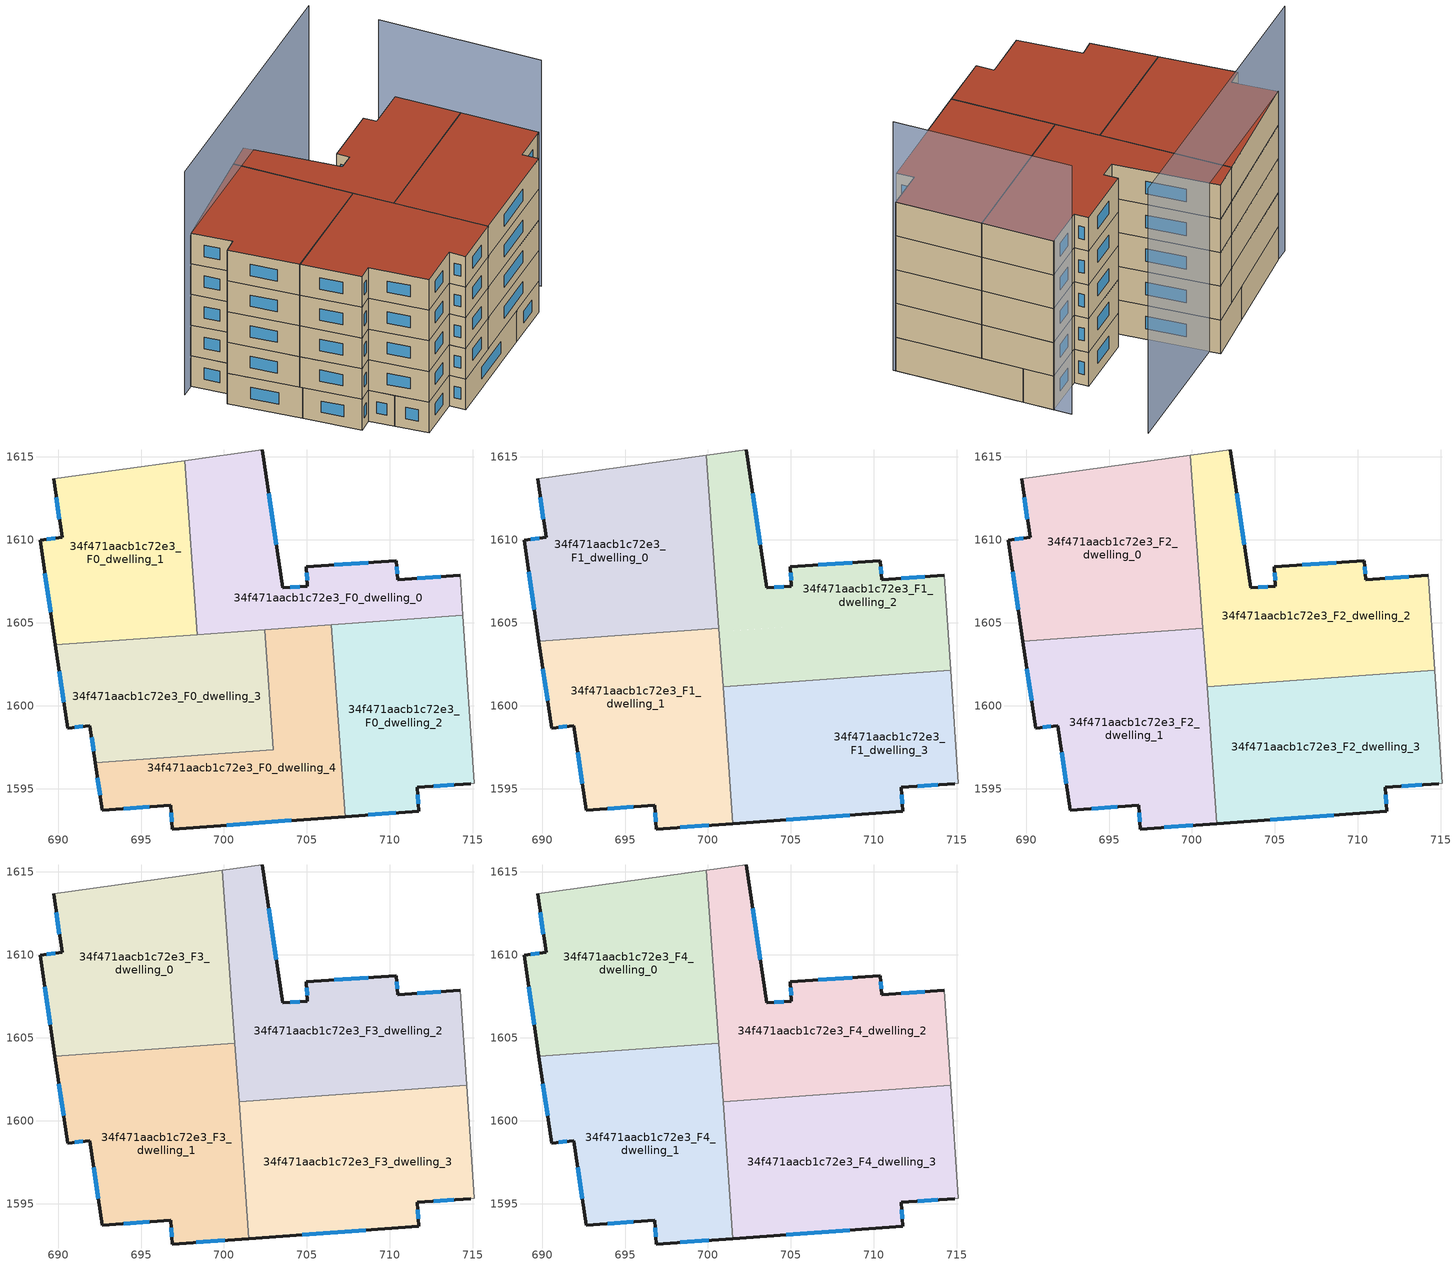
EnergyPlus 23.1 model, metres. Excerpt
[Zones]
34f471aacb1c72e3_F0_dwelling_0
 floor ground (EU_floor_Construction): 714.24,1607.87 714.4,1605.44 698.4,1604.28 697.64,1614.77 702.31,1615.42 703.53,1607.11 705.03,1607.21 704.95,1608.36 710.39,1608.75 710.47,1607.6 z0
 wall outside (EU_wall_Construction): 714.24,1607.87 710.47,1607.6 710.39,1608.75 704.95,1608.36 705.03,1607.21 703.53,1607.11 702.31,1615.42 z0:3
 wall adiabatic (EU_wall_Construction): 714.4,1605.44 714.24,1607.87 / 702.31,1615.42 697.64,1614.77 z0:3
 wall to 34f471aacb1c72e3_F0_dwelling_1 (EU_wall_Construction): 697.64,1614.77 698.4,1604.28 z0:3
 wall to 34f471aacb1c72e3_F0_dwelling_2 (EU_wall_Construction): 706.47,1604.87 714.4,1605.44 z0:3
 wall to 34f471aacb1c72e3_F0_dwelling_4 (EU_wall_Construction): 702.45,1604.58 706.47,1604.87 z0:3
 wall to 34f471aacb1c72e3_F0_dwelling_3 (EU_wall_Construction): 698.4,1604.28 702.45,1604.58 z0:3
 window (EU_Window_Construction): 704.56,1607.18 704,1607.14 / 704.97,1608 705,1607.57 / 708.69,1608.63 706.66,1608.48 / 710.45,1607.96 710.42,1608.39 / 713.06,1607.78 711.65,1607.68 / 703.15,1609.71 702.69,1612.81 z0.94:2.06
34f471aacb1c72e3_F0_dwelling_1
 floor ground (EU_floor_Construction): 697.64,1614.77 698.4,1604.28 689.84,1603.66 688.91,1609.98 690.25,1610.14 689.73,1613.67 z0
 wall outside (EU_wall_Construction): 689.73,1613.67 690.25,1610.14 688.91,1609.98 689.84,1603.66 z0:3
 wall adiabatic (EU_wall_Construction): 697.64,1614.77 689.73,1613.67 z0:3
 wall to 34f471aacb1c72e3_F0_dwelling_3 (EU_wall_Construction): 689.84,1603.66 698.4,1604.28 z0:3
 window (EU_Window_Construction): 689.2,1608 689.55,1605.64 / 689.83,1610.09 689.33,1610.03 / 689.89,1612.56 690.08,1611.25 z0.94:2.06
34f471aacb1c72e3_F0_dwelling_2
 floor ground (EU_floor_Construction): 714.4,1605.44 715.06,1595.33 714.85,1595.31 711.64,1595.08 711.74,1593.64 707.3,1593.32 706.47,1604.87 z0
 wall outside (EU_wall_Construction): 707.3,1593.32 711.74,1593.64 711.64,1595.08 714.85,1595.31 z0:3
 wall adiabatic (EU_wall_Construction): 714.85,1595.31 715.06,1595.33 714.4,1605.44 z0:3
 wall to 34f471aacb1c72e3_F0_dwelling_4 (EU_wall_Construction): 706.47,1604.87 707.3,1593.32 z0:3
 window (EU_Window_Construction): 712.65,1595.15 713.85,1595.24 / 711.71,1594.09 711.67,1594.63 / 708.7,1593.42 710.35,1593.54 z0.94:2.06
34f471aacb1c72e3_F0_dwelling_3
 floor ground (EU_floor_Construction): 702.45,1604.58 702.97,1597.35 692.24,1596.57 691.91,1598.81 690.58,1598.65 689.84,1603.66 z0
 wall outside (EU_wall_Construction): 689.84,1603.66 690.58,1598.65 691.91,1598.81 692.24,1596.57 z0:3
 wall to 34f471aacb1c72e3_F0_dwelling_4 (EU_wall_Construction): 692.24,1596.57 702.97,1597.35 702.45,1604.58 z0:3
 window (EU_Window_Construction): 691,1598.7 691.5,1598.76 / 690.07,1602.09 690.35,1600.22 / 692.02,1598.11 692.14,1597.27 z0.94:2.06
34f471aacb1c72e3_F0_dwelling_4
 floor ground (EU_floor_Construction): 706.47,1604.87 707.3,1593.32 696.89,1592.57 696.78,1594 692.67,1593.7 692.24,1596.57 702.97,1597.35 702.45,1604.58 z0
 wall outside (EU_wall_Construction): 692.24,1596.57 692.67,1593.7 696.78,1594 696.89,1592.57 707.3,1593.32 z0:3
 window (EU_Window_Construction): 700.15,1592.81 704.04,1593.09 / 696.82,1593.55 696.85,1593.02 / 693.96,1593.79 695.49,1593.91 / 692.38,1595.67 692.53,1594.6 z0.94:2.06
34f471aacb1c72e3_F1_dwelling_0
 floor to 34f471aacb1c72e3_F0_dwelling_1 (EU_floor_Construction): 697.64,1614.77 698.39,1604.5 689.81,1603.88 688.91,1609.98 690.25,1610.14 689.73,1613.67 z3
 floor to 34f471aacb1c72e3_F0_dwelling_0 (EU_floor_Construction): 699.9,1615.08 700.65,1604.66 698.39,1604.5 697.64,1614.77 z3
 wall outside (EU_wall_Construction): 689.73,1613.67 690.25,1610.14 688.91,1609.98 689.81,1603.88 z3:6
 wall adiabatic (EU_wall_Construction): 699.9,1615.08 689.73,1613.67 z3:6
 wall to 34f471aacb1c72e3_F1_dwelling_1 (EU_wall_Construction): 689.81,1603.88 700.65,1604.66 z3:6
 wall to 34f471aacb1c72e3_F1_dwelling_2 (EU_wall_Construction): 700.65,1604.66 699.9,1615.08 z3:6
 window (EU_Window_Construction): 689.2,1608.06 689.53,1605.79 / 689.83,1610.09 689.33,1610.03 / 689.89,1612.56 690.08,1611.25 z3.94:5.06
34f471aacb1c72e3_F1_dwelling_1
 floor to 34f471aacb1c72e3_F0_dwelling_3 (EU_floor_Construction): 700.67,1604.45 701.19,1597.22 692.24,1596.57 691.91,1598.81 690.58,1598.65 689.84,1603.66 z3
 floor to 34f471aacb1c72e3_F0_dwelling_1 (EU_floor_Construction): 698.39,1604.5 698.4,1604.28 689.84,1603.66 689.81,1603.88 z3
 floor to 34f471aacb1c72e3_F0_dwelling_4 (EU_floor_Construction): 701.19,1597.22 701.5,1592.9 696.89,1592.57 696.78,1594 692.67,1593.7 692.24,1596.57 z3
 floor to 34f471aacb1c72e3_F0_dwelling_0 (EU_floor_Construction): 700.65,1604.66 700.67,1604.45 698.4,1604.28 698.39,1604.5 z3
 wall outside (EU_wall_Construction): 689.81,1603.88 690.58,1598.65 691.91,1598.81 692.67,1593.7 696.78,1594 696.89,1592.57 701.5,1592.9 z3:6
 wall to 34f471aacb1c72e3_F1_dwelling_3 (EU_wall_Construction): 701.5,1592.9 700.91,1601.14 z3:6
 wall to 34f471aacb1c72e3_F1_dwelling_2 (EU_wall_Construction): 700.91,1601.14 700.65,1604.66 z3:6
 window (EU_Window_Construction): 698.33,1592.67 700.05,1592.8 / 696.82,1593.55 696.85,1593.02 / 693.96,1593.79 695.49,1593.91 / 692.15,1597.21 692.43,1595.3 / 691,1598.7 691.5,1598.76 / 690.05,1602.24 690.34,1600.29 z3.94:5.06
34f471aacb1c72e3_F1_dwelling_2
 floor to 34f471aacb1c72e3_F0_dwelling_0 (EU_floor_Construction): 714.24,1607.87 714.4,1605.44 700.67,1604.45 699.9,1615.08 702.31,1615.42 703.53,1607.11 705.03,1607.21 704.95,1608.36 710.39,1608.75 710.47,1607.6 z3
 floor to 34f471aacb1c72e3_F0_dwelling_2 (EU_floor_Construction): 714.4,1605.44 714.61,1602.13 706.71,1601.56 706.47,1604.87 z3
 floor to 34f471aacb1c72e3_F0_dwelling_4 (EU_floor_Construction): 706.47,1604.87 706.71,1601.56 702.69,1601.27 702.45,1604.58 z3
 floor to 34f471aacb1c72e3_F0_dwelling_3 (EU_floor_Construction): 702.45,1604.58 702.69,1601.27 700.91,1601.14 700.67,1604.45 z3
 wall outside (EU_wall_Construction): 714.24,1607.87 710.47,1607.6 710.39,1608.75 704.95,1608.36 705.03,1607.21 703.53,1607.11 702.31,1615.42 z3:6
 wall adiabatic (EU_wall_Construction): 714.61,1602.13 714.24,1607.87 / 702.31,1615.42 699.9,1615.08 z3:6
 wall to 34f471aacb1c72e3_F1_dwelling_3 (EU_wall_Construction): 700.91,1601.14 714.61,1602.13 z3:6
 window (EU_Window_Construction): 708.69,1608.63 706.66,1608.48 / 710.45,1607.96 710.42,1608.39 / 713.06,1607.78 711.65,1607.68 / 703.15,1609.71 702.69,1612.81 / 704.56,1607.18 704,1607.14 / 704.97,1608 705,1607.57 z3.94:5.06
34f471aacb1c72e3_F1_dwelling_3
 floor to 34f471aacb1c72e3_F0_dwelling_2 (EU_floor_Construction): 714.61,1602.13 715.06,1595.33 714.85,1595.31 711.64,1595.08 711.74,1593.64 707.3,1593.32 706.71,1601.56 z3
 floor to 34f471aacb1c72e3_F0_dwelling_4 (EU_floor_Construction): 706.71,1601.56 707.3,1593.32 701.5,1592.9 701.19,1597.22 702.97,1597.35 702.69,1601.27 z3
 floor to 34f471aacb1c72e3_F0_dwelling_3 (EU_floor_Construction): 702.69,1601.27 702.97,1597.35 701.19,1597.22 700.91,1601.14 z3
 wall outside (EU_wall_Construction): 701.5,1592.9 711.74,1593.64 711.64,1595.08 714.85,1595.31 z3:6
 wall adiabatic (EU_wall_Construction): 714.85,1595.31 715.06,1595.33 714.61,1602.13 z3:6
 window (EU_Window_Construction): 711.71,1594.09 711.67,1594.63 / 704.71,1593.14 708.53,1593.41 / 712.65,1595.15 713.85,1595.24 z3.94:5.06
34f471aacb1c72e3_F2_dwelling_0
 floor to 34f471aacb1c72e3_F1_dwelling_0 (EU_floor_Construction): 699.9,1615.08 700.65,1604.66 689.81,1603.88 688.91,1609.98 690.25,1610.14 689.73,1613.67 z6
 wall outside (EU_wall_Construction): 689.73,1613.67 690.25,1610.14 688.91,1609.98 689.81,1603.88 z6:9
 wall adiabatic (EU_wall_Construction): 699.9,1615.08 689.73,1613.67 z6:9
 wall to 34f471aacb1c72e3_F2_dwelling_1 (EU_wall_Construction): 689.81,1603.88 700.65,1604.66 z6:9
 wall to 34f471aacb1c72e3_F2_dwelling_2 (EU_wall_Construction): 700.65,1604.66 699.9,1615.08 z6:9
 window (EU_Window_Construction): 689.2,1608.06 689.53,1605.79 / 689.83,1610.09 689.33,1610.03 / 689.89,1612.56 690.08,1611.25 z6.94:8.06
34f471aacb1c72e3_F2_dwelling_1
 floor to 34f471aacb1c72e3_F1_dwelling_1 (EU_floor_Construction): 700.65,1604.66 701.5,1592.9 696.89,1592.57 696.78,1594 692.67,1593.7 691.91,1598.81 690.58,1598.65 689.81,1603.88 z6
 wall outside (EU_wall_Construction): 689.81,1603.88 690.58,1598.65 691.91,1598.81 692.67,1593.7 696.78,1594 696.89,1592.57 701.5,1592.9 z6:9
 wall to 34f471aacb1c72e3_F2_dwelling_3 (EU_wall_Construction): 701.5,1592.9 700.91,1601.14 z6:9
 wall to 34f471aacb1c72e3_F2_dwelling_2 (EU_wall_Construction): 700.91,1601.14 700.65,1604.66 z6:9
 window (EU_Window_Construction): 698.33,1592.67 700.05,1592.8 / 696.82,1593.55 696.85,1593.02 / 693.96,1593.79 695.49,1593.91 / 692.15,1597.21 692.43,1595.3 / 691,1598.7 691.5,1598.76 / 690.05,1602.24 690.34,1600.29 z6.94:8.06
34f471aacb1c72e3_F2_dwelling_2
 floor to 34f471aacb1c72e3_F1_dwelling_2 (EU_floor_Construction): 714.24,1607.87 714.61,1602.13 700.91,1601.14 699.9,1615.08 702.31,1615.42 703.53,1607.11 705.03,1607.21 704.95,1608.36 710.39,1608.75 710.47,1607.6 z6
 wall outside (EU_wall_Construction): 714.24,1607.87 710.47,1607.6 710.39,1608.75 704.95,1608.36 705.03,1607.21 703.53,1607.11 702.31,1615.42 z6:9
 wall adiabatic (EU_wall_Construction): 714.61,1602.13 714.24,1607.87 / 702.31,1615.42 699.9,1615.08 z6:9
 wall to 34f471aacb1c72e3_F2_dwelling_3 (EU_wall_Construction): 700.91,1601.14 714.61,1602.13 z6:9
 window (EU_Window_Construction): 708.69,1608.63 706.66,1608.48 / 710.45,1607.96 710.42,1608.39 / 713.06,1607.78 711.65,1607.68 / 703.15,1609.71 702.69,1612.81 / 704.56,1607.18 704,1607.14 / 704.97,1608 705,1607.57 z6.94:8.06
34f471aacb1c72e3_F2_dwelling_3
 floor to 34f471aacb1c72e3_F1_dwelling_3 (EU_floor_Construction): 714.61,1602.13 715.06,1595.33 714.85,1595.31 711.64,1595.08 711.74,1593.64 701.5,1592.9 700.91,1601.14 z6
 wall outside (EU_wall_Construction): 701.5,1592.9 711.74,1593.64 711.64,1595.08 714.85,1595.31 z6:9
 wall adiabatic (EU_wall_Construction): 714.85,1595.31 715.06,1595.33 714.61,1602.13 z6:9
 window (EU_Window_Construction): 711.71,1594.09 711.67,1594.63 / 704.71,1593.14 708.53,1593.41 / 712.65,1595.15 713.85,1595.24 z6.94:8.06
34f471aacb1c72e3_F3_dwelling_0
 floor to 34f471aacb1c72e3_F2_dwelling_0 (EU_floor_Construction): 699.9,1615.08 700.65,1604.66 689.81,1603.88 688.91,1609.98 690.25,1610.14 689.73,1613.67 z9
 wall outside (EU_wall_Construction): 689.73,1613.67 690.25,1610.14 688.91,1609.98 689.81,1603.88 z9:12
 wall adiabatic (EU_wall_Construction): 699.9,1615.08 689.73,1613.67 z9:12
 wall to 34f471aacb1c72e3_F3_dwelling_1 (EU_wall_Construction): 689.81,1603.88 700.65,1604.66 z9:12
 wall to 34f471aacb1c72e3_F3_dwelling_2 (EU_wall_Construction): 700.65,1604.66 699.9,1615.08 z9:12
 window (EU_Window_Construction): 689.2,1608.06 689.53,1605.79 / 689.83,1610.09 689.33,1610.03 / 689.89,1612.56 690.08,1611.25 z9.94:11.06
34f471aacb1c72e3_F3_dwelling_1
 floor to 34f471aacb1c72e3_F2_dwelling_1 (EU_floor_Construction): 700.65,1604.66 701.5,1592.9 696.89,1592.57 696.78,1594 692.67,1593.7 691.91,1598.81 690.58,1598.65 689.81,1603.88 z9
 wall outside (EU_wall_Construction): 689.81,1603.88 690.58,1598.65 691.91,1598.81 692.67,1593.7 696.78,1594 696.89,1592.57 701.5,1592.9 z9:12
 wall to 34f471aacb1c72e3_F3_dwelling_3 (EU_wall_Construction): 701.5,1592.9 700.91,1601.14 z9:12
 wall to 34f471aacb1c72e3_F3_dwelling_2 (EU_wall_Construction): 700.91,1601.14 700.65,1604.66 z9:12
 window (EU_Window_Construction): 698.33,1592.67 700.05,1592.8 / 696.82,1593.55 696.85,1593.02 / 693.96,1593.79 695.49,1593.91 / 692.15,1597.21 692.43,1595.3 / 691,1598.7 691.5,1598.76 / 690.05,1602.24 690.34,1600.29 z9.94:11.06
34f471aacb1c72e3_F3_dwelling_2
 floor to 34f471aacb1c72e3_F2_dwelling_2 (EU_floor_Construction): 714.24,1607.87 714.61,1602.13 700.91,1601.14 699.9,1615.08 702.31,1615.42 703.53,1607.11 705.03,1607.21 704.95,1608.36 710.39,1608.75 710.47,1607.6 z9
 wall outside (EU_wall_Construction): 714.24,1607.87 710.47,1607.6 710.39,1608.75 704.95,1608.36 705.03,1607.21 703.53,1607.11 702.31,1615.42 z9:12
 wall adiabatic (EU_wall_Construction): 714.61,1602.13 714.24,1607.87 / 702.31,1615.42 699.9,1615.08 z9:12
 wall to 34f471aacb1c72e3_F3_dwelling_3 (EU_wall_Construction): 700.91,1601.14 714.61,1602.13 z9:12
 window (EU_Window_Construction): 708.69,1608.63 706.66,1608.48 / 710.45,1607.96 710.42,1608.39 / 713.06,1607.78 711.65,1607.68 / 703.15,1609.71 702.69,1612.81 / 704.56,1607.18 704,1607.14 / 704.97,1608 705,1607.57 z9.94:11.06
34f471aacb1c72e3_F3_dwelling_3
 floor to 34f471aacb1c72e3_F2_dwelling_3 (EU_floor_Construction): 714.61,1602.13 715.06,1595.33 714.85,1595.31 711.64,1595.08 711.74,1593.64 701.5,1592.9 700.91,1601.14 z9
 wall outside (EU_wall_Construction): 701.5,1592.9 711.74,1593.64 711.64,1595.08 714.85,1595.31 z9:12
 wall adiabatic (EU_wall_Construction): 714.85,1595.31 715.06,1595.33 714.61,1602.13 z9:12
 window (EU_Window_Construction): 711.71,1594.09 711.67,1594.63 / 704.71,1593.14 708.53,1593.41 / 712.65,1595.15 713.85,1595.24 z9.94:11.06
34f471aacb1c72e3_F4_dwelling_0
 floor to 34f471aacb1c72e3_F3_dwelling_0 (EU_floor_Construction): 699.9,1615.08 700.65,1604.66 689.81,1603.88 688.91,1609.98 690.25,1610.14 689.73,1613.67 z12
 wall outside (EU_wall_Construction): 689.73,1613.67 690.25,1610.14 688.91,1609.98 689.81,1603.88 z12:15
 wall adiabatic (EU_wall_Construction): 699.9,1615.08 689.73,1613.67 z12:15
 wall to 34f471aacb1c72e3_F4_dwelling_1 (EU_wall_Construction): 689.81,1603.88 700.65,1604.66 z12:15
 wall to 34f471aacb1c72e3_F4_dwelling_2 (EU_wall_Construction): 700.65,1604.66 699.9,1615.08 z12:15
 window (EU_Window_Construction): 689.2,1608.06 689.53,1605.79 / 689.83,1610.09 689.33,1610.03 / 689.89,1612.56 690.08,1611.25 z12.94:14.06
 roof outside (EU_roof_Construction): 700.65,1604.66 699.9,1615.08 689.73,1613.67 690.25,1610.14 688.91,1609.98 689.81,1603.88 z15
34f471aacb1c72e3_F4_dwelling_1
 floor to 34f471aacb1c72e3_F3_dwelling_1 (EU_floor_Construction): 700.65,1604.66 701.5,1592.9 696.89,1592.57 696.78,1594 692.67,1593.7 691.91,1598.81 690.58,1598.65 689.81,1603.88 z12
 wall outside (EU_wall_Construction): 689.81,1603.88 690.58,1598.65 691.91,1598.81 692.67,1593.7 696.78,1594 696.89,1592.57 701.5,1592.9 z12:15
 wall to 34f471aacb1c72e3_F4_dwelling_3 (EU_wall_Construction): 701.5,1592.9 700.91,1601.14 z12:15
 wall to 34f471aacb1c72e3_F4_dwelling_2 (EU_wall_Construction): 700.91,1601.14 700.65,1604.66 z12:15
 window (EU_Window_Construction): 698.33,1592.67 700.05,1592.8 / 696.82,1593.55 696.85,1593.02 / 693.96,1593.79 695.49,1593.91 / 692.15,1597.21 692.43,1595.3 / 691,1598.7 691.5,1598.76 / 690.05,1602.24 690.34,1600.29 z12.94:14.06
 roof outside (EU_roof_Construction): 701.5,1592.9 700.65,1604.66 689.81,1603.88 690.58,1598.65 691.91,1598.81 692.67,1593.7 696.78,1594 696.89,1592.57 z15
34f471aacb1c72e3_F4_dwelling_2
 floor to 34f471aacb1c72e3_F3_dwelling_2 (EU_floor_Construction): 714.24,1607.87 714.61,1602.13 700.91,1601.14 699.9,1615.08 702.31,1615.42 703.53,1607.11 705.03,1607.21 704.95,1608.36 710.39,1608.75 710.47,1607.6 z12
 wall outside (EU_wall_Construction): 714.24,1607.87 710.47,1607.6 710.39,1608.75 704.95,1608.36 705.03,1607.21 703.53,1607.11 702.31,1615.42 z12:15
 wall adiabatic (EU_wall_Construction): 714.61,1602.13 714.24,1607.87 / 702.31,1615.42 699.9,1615.08 z12:15
 wall to 34f471aacb1c72e3_F4_dwelling_3 (EU_wall_Construction): 700.91,1601.14 714.61,1602.13 z12:15
 window (EU_Window_Construction): 708.69,1608.63 706.66,1608.48 / 710.45,1607.96 710.42,1608.39 / 713.06,1607.78 711.65,1607.68 / 703.15,1609.71 702.69,1612.81 / 704.56,1607.18 704,1607.14 / 704.97,1608 705,1607.57 z12.94:14.06
 roof outside (EU_roof_Construction): 714.61,1602.13 714.24,1607.87 710.47,1607.6 710.39,1608.75 704.95,1608.36 705.03,1607.21 703.53,1607.11 702.31,1615.42 699.9,1615.08 700.91,1601.14 z15
34f471aacb1c72e3_F4_dwelling_3
 floor to 34f471aacb1c72e3_F3_dwelling_3 (EU_floor_Construction): 714.61,1602.13 715.06,1595.33 714.85,1595.31 711.64,1595.08 711.74,1593.64 701.5,1592.9 700.91,1601.14 z12
 wall outside (EU_wall_Construction): 701.5,1592.9 711.74,1593.64 711.64,1595.08 714.85,1595.31 z12:15
 wall adiabatic (EU_wall_Construction): 714.85,1595.31 715.06,1595.33 714.61,1602.13 z12:15
 window (EU_Window_Construction): 711.71,1594.09 711.67,1594.63 / 704.71,1593.14 708.53,1593.41 / 712.65,1595.15 713.85,1595.24 z12.94:14.06
 roof outside (EU_roof_Construction): 714.85,1595.31 715.06,1595.33 714.61,1602.13 700.91,1601.14 701.5,1592.9 711.74,1593.64 711.64,1595.08 z15
shading: 715.08,1595.12 714.13,1609.3 z0:22.1; 713.69,1615.35 688.49,1613.58 z0:21.8
[Building]
EU S2 Campaign: North Axis=0; Terrain=City; Solar Distribution=FullExterior
[Site:Location]
Vienna: Latitude=48; Longitude=16.5; Time Zone=1; Elevation=183
[SizingPeriod:WeatherFileDays]
AnnualSizingPeriod: Begin Month=1; Begin Day of Month=1; End Month=12; End Day of Month=31; Day of Week for Start Day=Monday; Use Weather File Daylight Saving Period=No; Use Weather File Rain and Snow Indicators=No
[MATERIAL]
EU_InternalMass_Material: Roughness=MediumRough; Thickness=0.1; Conductivity=1; Density=1800; Specific Heat=900; Thermal Absorptance=0.9; Solar Absorptance=0.7; Visible Absorptance=0.7
[MATERIAL:NOMASS] Roughness=MediumRough; Thermal Absorptance=0.9; Solar Absorptance=0.7; Visible Absorptance=0.7
Name | Thermal Resistance
EU_wall_NoMass | 0.914258
EU_roof_NoMass | 0.954009
EU_floor_NoMass | 1.09711
[WINDOWMATERIAL:SIMPLEGLAZINGSYSTEM]
EU_Window_SimpleGlazing: UFactor=2.09642; Solar Heat Gain Coefficient=0.65; Visible Transmittance=0.65
[CONSTRUCTION]
EU_wall_Construction: EU_wall_NoMass
EU_roof_Construction: EU_roof_NoMass
EU_floor_Construction: EU_floor_NoMass
EU_Window_Construction: EU_Window_SimpleGlazing
EU_InternalMass_Construction: EU_InternalMass_Material
[ZONE] Type=1; Multiplier=1; Ceiling Height=autocalculate; Floor Area=autocalculate; Part of Total Floor Area=Yes
Name | Volume
34f471aacb1c72e3_F0_dwelling_0 | 259.978
34f471aacb1c72e3_F1_dwelling_0; 34f471aacb1c72e3_F2_dwelling_0; 34f471aacb1c72e3_F3_dwelling_0; 34f471aacb1c72e3_F4_dwelling_0 | 324.979
34f471aacb1c72e3_F0_dwelling_1 | 260.001
34f471aacb1c72e3_F1_dwelling_1; 34f471aacb1c72e3_F2_dwelling_1; 34f471aacb1c72e3_F3_dwelling_1; 34f471aacb1c72e3_F4_dwelling_1 | 324.97
34f471aacb1c72e3_F0_dwelling_2 | 259.985
34f471aacb1c72e3_F1_dwelling_2; 34f471aacb1c72e3_F2_dwelling_2; 34f471aacb1c72e3_F3_dwelling_2; 34f471aacb1c72e3_F4_dwelling_2 | 324.976
34f471aacb1c72e3_F0_dwelling_3 | 259.969
34f471aacb1c72e3_F1_dwelling_3; 34f471aacb1c72e3_F2_dwelling_3; 34f471aacb1c72e3_F3_dwelling_3; 34f471aacb1c72e3_F4_dwelling_3 | 324.966
34f471aacb1c72e3_F0_dwelling_4 | 259.954
[INTERNALMASS] Construction=EU_InternalMass_Construction
Name | Zone or ZoneList | Surface Area
34f471aacb1c72e3_F0_dwelling_0_EU_InternalMass | 34f471aacb1c72e3_F0_dwelling_0 | 86.6574
34f471aacb1c72e3_F0_dwelling_1_EU_InternalMass | 34f471aacb1c72e3_F0_dwelling_1 | 86.667
34f471aacb1c72e3_F0_dwelling_2_EU_InternalMass | 34f471aacb1c72e3_F0_dwelling_2 | 86.6626
34f471aacb1c72e3_F0_dwelling_3_EU_InternalMass | 34f471aacb1c72e3_F0_dwelling_3 | 86.655
34f471aacb1c72e3_F0_dwelling_4_EU_InternalMass | 34f471aacb1c72e3_F0_dwelling_4 | 86.6516
34f471aacb1c72e3_F1_dwelling_0_EU_InternalMass | 34f471aacb1c72e3_F1_dwelling_0 | 108.326
34f471aacb1c72e3_F1_dwelling_1_EU_InternalMass | 34f471aacb1c72e3_F1_dwelling_1 | 108.323
34f471aacb1c72e3_F1_dwelling_2_EU_InternalMass | 34f471aacb1c72e3_F1_dwelling_2 | 108.325
34f471aacb1c72e3_F1_dwelling_3_EU_InternalMass | 34f471aacb1c72e3_F1_dwelling_3 | 108.322
34f471aacb1c72e3_F2_dwelling_0_EU_InternalMass | 34f471aacb1c72e3_F2_dwelling_0 | 108.326
34f471aacb1c72e3_F2_dwelling_1_EU_InternalMass | 34f471aacb1c72e3_F2_dwelling_1 | 108.323
34f471aacb1c72e3_F2_dwelling_2_EU_InternalMass | 34f471aacb1c72e3_F2_dwelling_2 | 108.325
34f471aacb1c72e3_F2_dwelling_3_EU_InternalMass | 34f471aacb1c72e3_F2_dwelling_3 | 108.322
34f471aacb1c72e3_F3_dwelling_0_EU_InternalMass | 34f471aacb1c72e3_F3_dwelling_0 | 108.326
34f471aacb1c72e3_F3_dwelling_1_EU_InternalMass | 34f471aacb1c72e3_F3_dwelling_1 | 108.323
34f471aacb1c72e3_F3_dwelling_2_EU_InternalMass | 34f471aacb1c72e3_F3_dwelling_2 | 108.325
34f471aacb1c72e3_F3_dwelling_3_EU_InternalMass | 34f471aacb1c72e3_F3_dwelling_3 | 108.322
34f471aacb1c72e3_F4_dwelling_0_EU_InternalMass | 34f471aacb1c72e3_F4_dwelling_0 | 108.326
34f471aacb1c72e3_F4_dwelling_1_EU_InternalMass | 34f471aacb1c72e3_F4_dwelling_1 | 108.323
34f471aacb1c72e3_F4_dwelling_2_EU_InternalMass | 34f471aacb1c72e3_F4_dwelling_2 | 108.325
34f471aacb1c72e3_F4_dwelling_3_EU_InternalMass | 34f471aacb1c72e3_F4_dwelling_3 | 108.322
[OTHEREQUIPMENT] Fuel Type=Electricity; Design Level Calculation Method=Watts/Area; Power per Zone Floor Area=1; Fraction Latent=0; Fraction Radiant=0; Fraction Lost=0; Carbon Dioxide Generation Rate=0; EndUse Subcategory=EU_Step8_InternalGains
Name | Zone or ZoneList or Space or SpaceList | Schedule
EU_Step8_InternalGain_34f471aacb1c72e3_F0_dwelling_0_f000 | 34f471aacb1c72e3_F0_dwelling_0 | EU_Step8_GainSchedule_34f471aacb1c72e3_F0_dwelling_0_f000
EU_Step8_InternalGain_34f471aacb1c72e3_F0_dwelling_1_f000 | 34f471aacb1c72e3_F0_dwelling_1 | EU_Step8_GainSchedule_34f471aacb1c72e3_F0_dwelling_1_f000
EU_Step8_InternalGain_34f471aacb1c72e3_F0_dwelling_2_f000 | 34f471aacb1c72e3_F0_dwelling_2 | EU_Step8_GainSchedule_34f471aacb1c72e3_F0_dwelling_2_f000
EU_Step8_InternalGain_34f471aacb1c72e3_F0_dwelling_3_f000 | 34f471aacb1c72e3_F0_dwelling_3 | EU_Step8_GainSchedule_34f471aacb1c72e3_F0_dwelling_3_f000
EU_Step8_InternalGain_34f471aacb1c72e3_F0_dwelling_4_f000 | 34f471aacb1c72e3_F0_dwelling_4 | EU_Step8_GainSchedule_34f471aacb1c72e3_F0_dwelling_4_f000
EU_Step8_InternalGain_34f471aacb1c72e3_F1_dwelling_0_f000 | 34f471aacb1c72e3_F1_dwelling_0 | EU_Step8_GainSchedule_34f471aacb1c72e3_F1_dwelling_0_f000
EU_Step8_InternalGain_34f471aacb1c72e3_F1_dwelling_1_f000 | 34f471aacb1c72e3_F1_dwelling_1 | EU_Step8_GainSchedule_34f471aacb1c72e3_F1_dwelling_1_f000
EU_Step8_InternalGain_34f471aacb1c72e3_F1_dwelling_2_f000 | 34f471aacb1c72e3_F1_dwelling_2 | EU_Step8_GainSchedule_34f471aacb1c72e3_F1_dwelling_2_f000
EU_Step8_InternalGain_34f471aacb1c72e3_F1_dwelling_3_f000 | 34f471aacb1c72e3_F1_dwelling_3 | EU_Step8_GainSchedule_34f471aacb1c72e3_F1_dwelling_3_f000
EU_Step8_InternalGain_34f471aacb1c72e3_F2_dwelling_0_f000 | 34f471aacb1c72e3_F2_dwelling_0 | EU_Step8_GainSchedule_34f471aacb1c72e3_F2_dwelling_0_f000
EU_Step8_InternalGain_34f471aacb1c72e3_F2_dwelling_1_f000 | 34f471aacb1c72e3_F2_dwelling_1 | EU_Step8_GainSchedule_34f471aacb1c72e3_F2_dwelling_1_f000
EU_Step8_InternalGain_34f471aacb1c72e3_F2_dwelling_2_f000 | 34f471aacb1c72e3_F2_dwelling_2 | EU_Step8_GainSchedule_34f471aacb1c72e3_F2_dwelling_2_f000
EU_Step8_InternalGain_34f471aacb1c72e3_F2_dwelling_3_f000 | 34f471aacb1c72e3_F2_dwelling_3 | EU_Step8_GainSchedule_34f471aacb1c72e3_F2_dwelling_3_f000
EU_Step8_InternalGain_34f471aacb1c72e3_F3_dwelling_0_f000 | 34f471aacb1c72e3_F3_dwelling_0 | EU_Step8_GainSchedule_34f471aacb1c72e3_F3_dwelling_0_f000
EU_Step8_InternalGain_34f471aacb1c72e3_F3_dwelling_1_f000 | 34f471aacb1c72e3_F3_dwelling_1 | EU_Step8_GainSchedule_34f471aacb1c72e3_F3_dwelling_1_f000
EU_Step8_InternalGain_34f471aacb1c72e3_F3_dwelling_2_f000 | 34f471aacb1c72e3_F3_dwelling_2 | EU_Step8_GainSchedule_34f471aacb1c72e3_F3_dwelling_2_f000
EU_Step8_InternalGain_34f471aacb1c72e3_F3_dwelling_3_f000 | 34f471aacb1c72e3_F3_dwelling_3 | EU_Step8_GainSchedule_34f471aacb1c72e3_F3_dwelling_3_f000
EU_Step8_InternalGain_34f471aacb1c72e3_F4_dwelling_0_f000 | 34f471aacb1c72e3_F4_dwelling_0 | EU_Step8_GainSchedule_34f471aacb1c72e3_F4_dwelling_0_f000
EU_Step8_InternalGain_34f471aacb1c72e3_F4_dwelling_1_f000 | 34f471aacb1c72e3_F4_dwelling_1 | EU_Step8_GainSchedule_34f471aacb1c72e3_F4_dwelling_1_f000
EU_Step8_InternalGain_34f471aacb1c72e3_F4_dwelling_2_f000 | 34f471aacb1c72e3_F4_dwelling_2 | EU_Step8_GainSchedule_34f471aacb1c72e3_F4_dwelling_2_f000
EU_Step8_InternalGain_34f471aacb1c72e3_F4_dwelling_3_f000 | 34f471aacb1c72e3_F4_dwelling_3 | EU_Step8_GainSchedule_34f471aacb1c72e3_F4_dwelling_3_f000
[ZONEVENTILATION:DESIGNFLOWRATE] Schedule=EU_AlwaysOn; Design Flow Rate Calculation Method=AirChanges/Hour; Air Changes per Hour=0.546891; Ventilation Type=Natural; Fan Pressure Rise=0; Fan Total Efficiency=1; Constant Term Coefficient=1; Temperature Term Coefficient=0; Velocity Term Coefficient=0; Velocity Squared Term Coefficient=0; Minimum Indoor Temperature=-100; Maximum Indoor Temperature=100; Delta Temperature=-100; Minimum Outdoor Temperature=-100; Maximum Outdoor Temperature=100; Maximum Wind Speed=40
Name | Zone or ZoneList or Space or SpaceList
EU_ConstantAir_34f471aacb1c72e3_F0_dwelling_0 | 34f471aacb1c72e3_F0_dwelling_0
EU_ConstantAir_34f471aacb1c72e3_F0_dwelling_1 | 34f471aacb1c72e3_F0_dwelling_1
EU_ConstantAir_34f471aacb1c72e3_F0_dwelling_2 | 34f471aacb1c72e3_F0_dwelling_2
EU_ConstantAir_34f471aacb1c72e3_F0_dwelling_3 | 34f471aacb1c72e3_F0_dwelling_3
EU_ConstantAir_34f471aacb1c72e3_F0_dwelling_4 | 34f471aacb1c72e3_F0_dwelling_4
EU_ConstantAir_34f471aacb1c72e3_F1_dwelling_0 | 34f471aacb1c72e3_F1_dwelling_0
EU_ConstantAir_34f471aacb1c72e3_F1_dwelling_1 | 34f471aacb1c72e3_F1_dwelling_1
EU_ConstantAir_34f471aacb1c72e3_F1_dwelling_2 | 34f471aacb1c72e3_F1_dwelling_2
EU_ConstantAir_34f471aacb1c72e3_F1_dwelling_3 | 34f471aacb1c72e3_F1_dwelling_3
EU_ConstantAir_34f471aacb1c72e3_F2_dwelling_0 | 34f471aacb1c72e3_F2_dwelling_0
EU_ConstantAir_34f471aacb1c72e3_F2_dwelling_1 | 34f471aacb1c72e3_F2_dwelling_1
EU_ConstantAir_34f471aacb1c72e3_F2_dwelling_2 | 34f471aacb1c72e3_F2_dwelling_2
EU_ConstantAir_34f471aacb1c72e3_F2_dwelling_3 | 34f471aacb1c72e3_F2_dwelling_3
EU_ConstantAir_34f471aacb1c72e3_F3_dwelling_0 | 34f471aacb1c72e3_F3_dwelling_0
EU_ConstantAir_34f471aacb1c72e3_F3_dwelling_1 | 34f471aacb1c72e3_F3_dwelling_1
EU_ConstantAir_34f471aacb1c72e3_F3_dwelling_2 | 34f471aacb1c72e3_F3_dwelling_2
EU_ConstantAir_34f471aacb1c72e3_F3_dwelling_3 | 34f471aacb1c72e3_F3_dwelling_3
EU_ConstantAir_34f471aacb1c72e3_F4_dwelling_0 | 34f471aacb1c72e3_F4_dwelling_0
EU_ConstantAir_34f471aacb1c72e3_F4_dwelling_1 | 34f471aacb1c72e3_F4_dwelling_1
EU_ConstantAir_34f471aacb1c72e3_F4_dwelling_2 | 34f471aacb1c72e3_F4_dwelling_2
EU_ConstantAir_34f471aacb1c72e3_F4_dwelling_3 | 34f471aacb1c72e3_F4_dwelling_3
[HVACTEMPLATE:THERMOSTAT] Constant Heating Setpoint=20; Constant Cooling Setpoint=50
EU_HeatOnly_34f471aacb1c72e3_F0_dwelling_0; EU_HeatOnly_34f471aacb1c72e3_F0_dwelling_1; EU_HeatOnly_34f471aacb1c72e3_F0_dwelling_2; EU_HeatOnly_34f471aacb1c72e3_F0_dwelling_3; EU_HeatOnly_34f471aacb1c72e3_F0_dwelling_4; EU_HeatOnly_34f471aacb1c72e3_F1_dwelling_0; EU_HeatOnly_34f471aacb1c72e3_F1_dwelling_1; EU_HeatOnly_34f471aacb1c72e3_F1_dwelling_2; EU_HeatOnly_34f471aacb1c72e3_F1_dwelling_3; EU_HeatOnly_34f471aacb1c72e3_F2_dwelling_0; EU_HeatOnly_34f471aacb1c72e3_F2_dwelling_1; EU_HeatOnly_34f471aacb1c72e3_F2_dwelling_2; EU_HeatOnly_34f471aacb1c72e3_F2_dwelling_3; EU_HeatOnly_34f471aacb1c72e3_F3_dwelling_0; EU_HeatOnly_34f471aacb1c72e3_F3_dwelling_1; EU_HeatOnly_34f471aacb1c72e3_F3_dwelling_2; EU_HeatOnly_34f471aacb1c72e3_F3_dwelling_3; EU_HeatOnly_34f471aacb1c72e3_F4_dwelling_0; EU_HeatOnly_34f471aacb1c72e3_F4_dwelling_1; EU_HeatOnly_34f471aacb1c72e3_F4_dwelling_2; EU_HeatOnly_34f471aacb1c72e3_F4_dwelling_3
[HVACTEMPLATE:ZONE:IDEALLOADSAIRSYSTEM] System Availability Schedule=EU_AlwaysOn; Maximum Heating Supply Air Temperature=50; Minimum Cooling Supply Air Temperature=13; Maximum Heating Supply Air Humidity Ratio=0.0156; Minimum Cooling Supply Air Humidity Ratio=0.0077; Heating Limit=NoLimit; Cooling Limit=NoLimit; Heating Availability Schedule=EU_AlwaysOn; Cooling Availability Schedule=EU_CoolingOff; Dehumidification Control Type=ConstantSensibleHeatRatio; Cooling Sensible Heat Ratio=0.7; Dehumidification Setpoint=60; Humidification Control Type=None; Humidification Setpoint=30; Outdoor Air Method=None; Outdoor Air Flow Rate per Person=0.00944; Outdoor Air Flow Rate per Zone Floor Area=0; Outdoor Air Flow Rate per Zone=0; Demand Controlled Ventilation Type=None; Outdoor Air Economizer Type=NoEconomizer; Heat Recovery Type=None; Sensible Heat Recovery Effectiveness=0.7; Latent Heat Recovery Effectiveness=0.65
Name | Template Thermostat
34f471aacb1c72e3_F0_dwelling_0 | EU_HeatOnly_34f471aacb1c72e3_F0_dwelling_0
34f471aacb1c72e3_F0_dwelling_1 | EU_HeatOnly_34f471aacb1c72e3_F0_dwelling_1
34f471aacb1c72e3_F0_dwelling_2 | EU_HeatOnly_34f471aacb1c72e3_F0_dwelling_2
34f471aacb1c72e3_F0_dwelling_3 | EU_HeatOnly_34f471aacb1c72e3_F0_dwelling_3
34f471aacb1c72e3_F0_dwelling_4 | EU_HeatOnly_34f471aacb1c72e3_F0_dwelling_4
34f471aacb1c72e3_F1_dwelling_0 | EU_HeatOnly_34f471aacb1c72e3_F1_dwelling_0
34f471aacb1c72e3_F1_dwelling_1 | EU_HeatOnly_34f471aacb1c72e3_F1_dwelling_1
34f471aacb1c72e3_F1_dwelling_2 | EU_HeatOnly_34f471aacb1c72e3_F1_dwelling_2
34f471aacb1c72e3_F1_dwelling_3 | EU_HeatOnly_34f471aacb1c72e3_F1_dwelling_3
34f471aacb1c72e3_F2_dwelling_0 | EU_HeatOnly_34f471aacb1c72e3_F2_dwelling_0
34f471aacb1c72e3_F2_dwelling_1 | EU_HeatOnly_34f471aacb1c72e3_F2_dwelling_1
34f471aacb1c72e3_F2_dwelling_2 | EU_HeatOnly_34f471aacb1c72e3_F2_dwelling_2
34f471aacb1c72e3_F2_dwelling_3 | EU_HeatOnly_34f471aacb1c72e3_F2_dwelling_3
34f471aacb1c72e3_F3_dwelling_0 | EU_HeatOnly_34f471aacb1c72e3_F3_dwelling_0
34f471aacb1c72e3_F3_dwelling_1 | EU_HeatOnly_34f471aacb1c72e3_F3_dwelling_1
34f471aacb1c72e3_F3_dwelling_2 | EU_HeatOnly_34f471aacb1c72e3_F3_dwelling_2
34f471aacb1c72e3_F3_dwelling_3 | EU_HeatOnly_34f471aacb1c72e3_F3_dwelling_3
34f471aacb1c72e3_F4_dwelling_0 | EU_HeatOnly_34f471aacb1c72e3_F4_dwelling_0
34f471aacb1c72e3_F4_dwelling_1 | EU_HeatOnly_34f471aacb1c72e3_F4_dwelling_1
34f471aacb1c72e3_F4_dwelling_2 | EU_HeatOnly_34f471aacb1c72e3_F4_dwelling_2
34f471aacb1c72e3_F4_dwelling_3 | EU_HeatOnly_34f471aacb1c72e3_F4_dwelling_3
[SIZING:ZONE] Zone Cooling Design Supply Air Temperature Input Method=SupplyAirTemperature; Zone Cooling Design Supply Air Temperature=13; Zone Heating Design Supply Air Temperature Input Method=SupplyAirTemperature; Zone Heating Design Supply Air Temperature=50; Zone Cooling Design Supply Air Humidity Ratio=0.008; Zone Heating Design Supply Air Humidity Ratio=0.008; Cooling Design Air Flow Method=DesignDay; Cooling Design Air Flow Rate=0; Cooling Minimum Air Flow per Zone Floor Area=0.000762; Cooling Minimum Air Flow=0; Cooling Minimum Air Flow Fraction=0.2; Heating Design Air Flow Method=DesignDay; Heating Design Air Flow Rate=0; Heating Maximum Air Flow per Zone Floor Area=0.002032; Heating Maximum Air Flow=0.141576; Heating Maximum Air Flow Fraction=0.3; Account for Dedicated Outdoor Air System=No; Dedicated Outdoor Air System Control Strategy=NeutralSupplyAir; Dedicated Outdoor Air Low Setpoint Temperature for Design=autosize; Dedicated Outdoor Air High Setpoint Temperature for Design=autosize; Zone Load Sizing Method=Sensible Load Only No Latent Load; Zone Latent Cooling Design Supply Air Humidity Ratio Input Method=HumidityRatioDifference; Zone Cooling Design Supply Air Humidity Ratio Difference=0.005; Zone Latent Heating Design Supply Air Humidity Ratio Input Method=HumidityRatioDifference; Zone Humidification Design Supply Air Humidity Ratio Difference=0.005
34f471aacb1c72e3_F0_dwelling_0; 34f471aacb1c72e3_F0_dwelling_1; 34f471aacb1c72e3_F0_dwelling_2; 34f471aacb1c72e3_F0_dwelling_3; 34f471aacb1c72e3_F0_dwelling_4; 34f471aacb1c72e3_F1_dwelling_0; 34f471aacb1c72e3_F1_dwelling_1; 34f471aacb1c72e3_F1_dwelling_2; 34f471aacb1c72e3_F1_dwelling_3; 34f471aacb1c72e3_F2_dwelling_0; 34f471aacb1c72e3_F2_dwelling_1; 34f471aacb1c72e3_F2_dwelling_2; 34f471aacb1c72e3_F2_dwelling_3; 34f471aacb1c72e3_F3_dwelling_0; 34f471aacb1c72e3_F3_dwelling_1; 34f471aacb1c72e3_F3_dwelling_2; 34f471aacb1c72e3_F3_dwelling_3; 34f471aacb1c72e3_F4_dwelling_0; 34f471aacb1c72e3_F4_dwelling_1; 34f471aacb1c72e3_F4_dwelling_2; 34f471aacb1c72e3_F4_dwelling_3
[SCHEDULE:CONSTANT]
Name | Hourly Value
EU_AlwaysOn | 1
EU_CoolingOff | 0
[SCHEDULE:FILE] Column Number=1; Rows to Skip at Top=0; Number of Hours of Data=8760; Column Separator=Comma; Interpolate to Timestep=No; Minutes per Item=60; Adjust Schedule for Daylight Savings=Yes
Name | File
EU_Step8_GainSchedule_34f471aacb1c72e3_F0_dwelling_0_f000 | ../../schedules/34f471aacb1c72e3/34f471aacb1c72e3_F0_dwelling_0_f000_gain.csv
EU_Step8_GainSchedule_34f471aacb1c72e3_F0_dwelling_1_f000 | ../../schedules/34f471aacb1c72e3/34f471aacb1c72e3_F0_dwelling_1_f000_gain.csv
EU_Step8_GainSchedule_34f471aacb1c72e3_F0_dwelling_2_f000 | ../../schedules/34f471aacb1c72e3/34f471aacb1c72e3_F0_dwelling_2_f000_gain.csv
EU_Step8_GainSchedule_34f471aacb1c72e3_F0_dwelling_3_f000 | ../../schedules/34f471aacb1c72e3/34f471aacb1c72e3_F0_dwelling_3_f000_gain.csv
EU_Step8_GainSchedule_34f471aacb1c72e3_F0_dwelling_4_f000 | ../../schedules/34f471aacb1c72e3/34f471aacb1c72e3_F0_dwelling_4_f000_gain.csv
EU_Step8_GainSchedule_34f471aacb1c72e3_F1_dwelling_0_f000 | ../../schedules/34f471aacb1c72e3/34f471aacb1c72e3_F1_dwelling_0_f000_gain.csv
EU_Step8_GainSchedule_34f471aacb1c72e3_F1_dwelling_1_f000 | ../../schedules/34f471aacb1c72e3/34f471aacb1c72e3_F1_dwelling_1_f000_gain.csv
EU_Step8_GainSchedule_34f471aacb1c72e3_F1_dwelling_2_f000 | ../../schedules/34f471aacb1c72e3/34f471aacb1c72e3_F1_dwelling_2_f000_gain.csv
EU_Step8_GainSchedule_34f471aacb1c72e3_F1_dwelling_3_f000 | ../../schedules/34f471aacb1c72e3/34f471aacb1c72e3_F1_dwelling_3_f000_gain.csv
EU_Step8_GainSchedule_34f471aacb1c72e3_F2_dwelling_0_f000 | ../../schedules/34f471aacb1c72e3/34f471aacb1c72e3_F2_dwelling_0_f000_gain.csv
EU_Step8_GainSchedule_34f471aacb1c72e3_F2_dwelling_1_f000 | ../../schedules/34f471aacb1c72e3/34f471aacb1c72e3_F2_dwelling_1_f000_gain.csv
EU_Step8_GainSchedule_34f471aacb1c72e3_F2_dwelling_2_f000 | ../../schedules/34f471aacb1c72e3/34f471aacb1c72e3_F2_dwelling_2_f000_gain.csv
EU_Step8_GainSchedule_34f471aacb1c72e3_F2_dwelling_3_f000 | ../../schedules/34f471aacb1c72e3/34f471aacb1c72e3_F2_dwelling_3_f000_gain.csv
EU_Step8_GainSchedule_34f471aacb1c72e3_F3_dwelling_0_f000 | ../../schedules/34f471aacb1c72e3/34f471aacb1c72e3_F3_dwelling_0_f000_gain.csv
EU_Step8_GainSchedule_34f471aacb1c72e3_F3_dwelling_1_f000 | ../../schedules/34f471aacb1c72e3/34f471aacb1c72e3_F3_dwelling_1_f000_gain.csv
EU_Step8_GainSchedule_34f471aacb1c72e3_F3_dwelling_2_f000 | ../../schedules/34f471aacb1c72e3/34f471aacb1c72e3_F3_dwelling_2_f000_gain.csv
EU_Step8_GainSchedule_34f471aacb1c72e3_F3_dwelling_3_f000 | ../../schedules/34f471aacb1c72e3/34f471aacb1c72e3_F3_dwelling_3_f000_gain.csv
EU_Step8_GainSchedule_34f471aacb1c72e3_F4_dwelling_0_f000 | ../../schedules/34f471aacb1c72e3/34f471aacb1c72e3_F4_dwelling_0_f000_gain.csv
EU_Step8_GainSchedule_34f471aacb1c72e3_F4_dwelling_1_f000 | ../../schedules/34f471aacb1c72e3/34f471aacb1c72e3_F4_dwelling_1_f000_gain.csv
EU_Step8_GainSchedule_34f471aacb1c72e3_F4_dwelling_2_f000 | ../../schedules/34f471aacb1c72e3/34f471aacb1c72e3_F4_dwelling_2_f000_gain.csv
EU_Step8_GainSchedule_34f471aacb1c72e3_F4_dwelling_3_f000 | ../../schedules/34f471aacb1c72e3/34f471aacb1c72e3_F4_dwelling_3_f000_gain.csv
